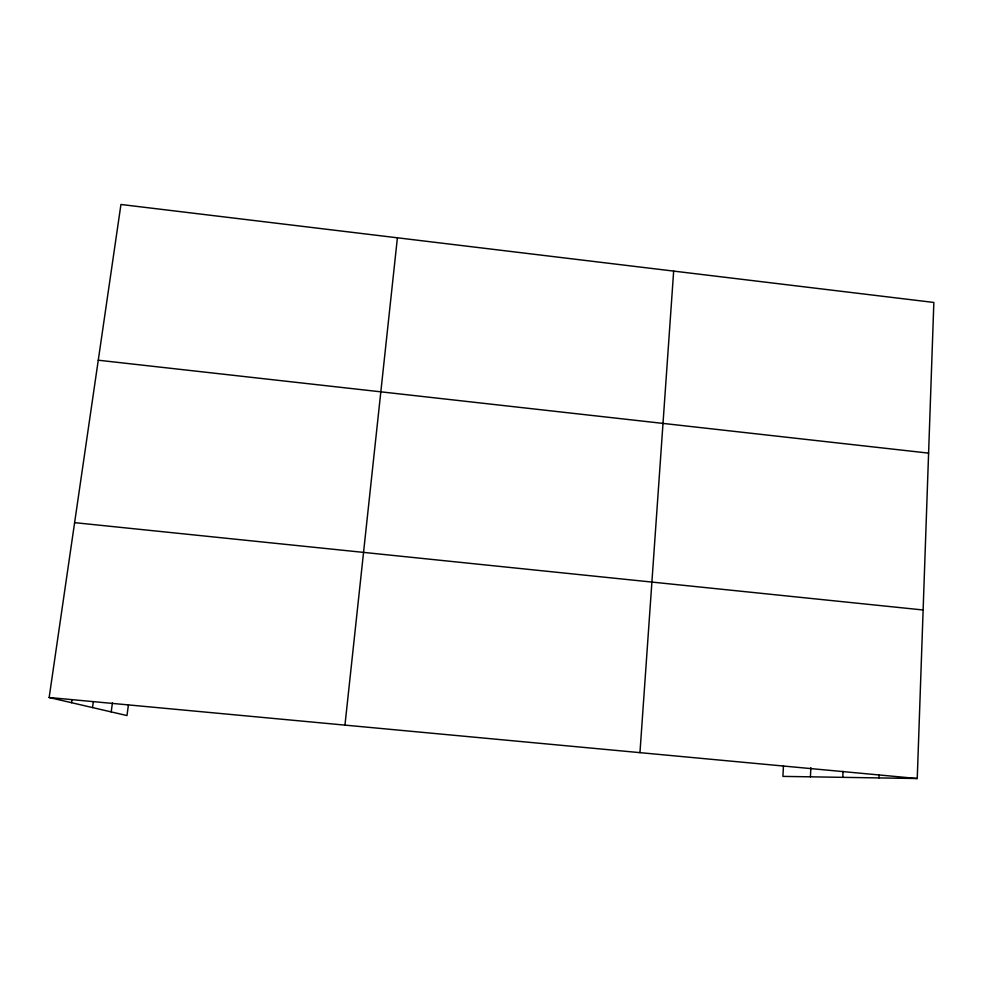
<?xml version="1.0" encoding="UTF-8"?>
<svg xmlns="http://www.w3.org/2000/svg" width="983" height="983" viewBox="0 0 983 983"><rect width="100%" height="100%" fill="white"/><g stroke="black" fill="none" stroke-linecap="round" stroke-linejoin="round"><path stroke-width="1.47" d="M783.463 765.843L782.91 776.386L917.25 778.524L933.85 302.457L120.946 204.476L49.15 697.512L126.979 715.563L128.417 704.971M878.962 777.909L879.085 774.862M842.775 777.344L843.045 771.311M810.422 776.828L810.864 767.637M639.958 752.646L673.662 271.099M344.959 725.11L397.402 237.8M111.19 711.901L112.443 702.833M92.525 707.576L93.36 701.592M71.526 702.698L71.956 699.712M49.15 697.512L917.25 778.524M74.61 522.649L923.123 609.988M98.263 360.208L928.603 453.126"/></g></svg>
